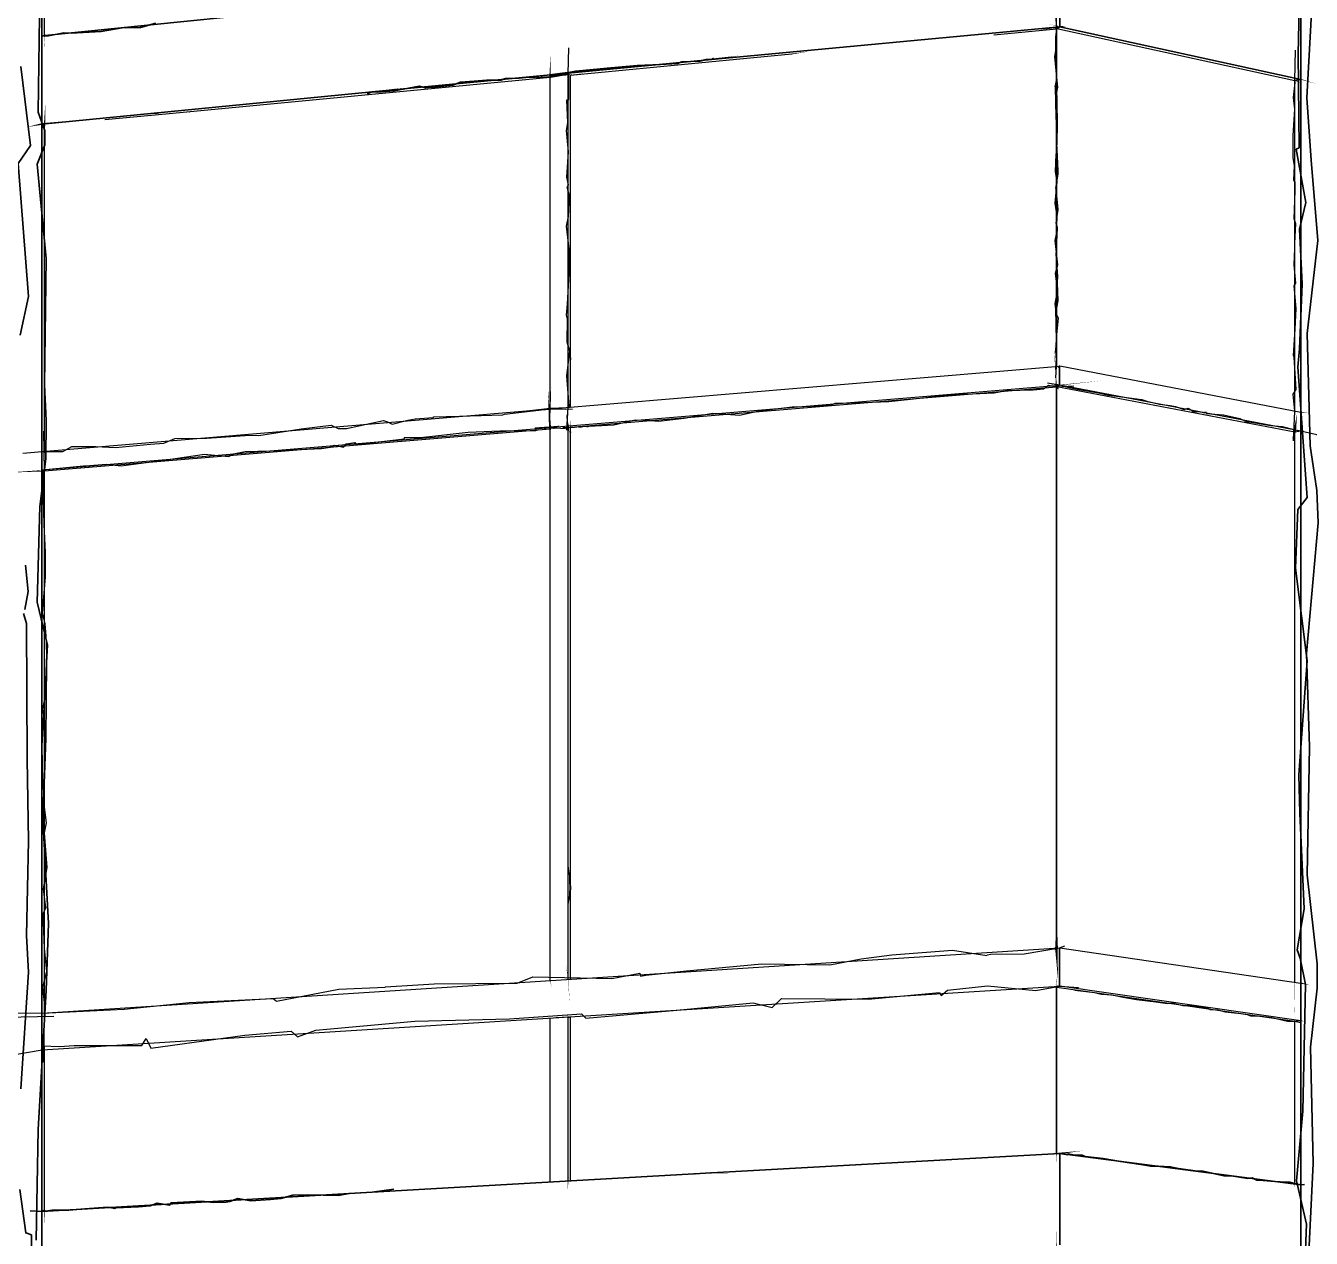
# Model space of a CAD drawing. Header units: inches. Extents: x -877 to 882, y -418 to 410.
# Drawn here: x 287.3 to 464.6, y 121.6 to 288.8 of the extents above; entities that cross this region are included whole.
import ezdxf

# ---------------------------------------------------------------- set-up
doc = ezdxf.new("R2010")
doc.units = ezdxf.units.IN
doc.header["$LTSCALE"] = 0.5
doc.header["$MEASUREMENT"] = 0
doc.layers.get('0').update_dxf_attribs({"lineweight": 18})
for name, color, linetype, lineweight in [('A-Glaz-Curt', 52, 'Continuous', 35), ('A-Glaz-Curt-Unit', 51, 'Continuous', 25), ('A-Wall', 113, 'Continuous', 35)]:
    doc.layers.add(name, color=color, linetype=linetype, lineweight=lineweight)

# ---------------------------------------------------------------- blocks, each defined once
blk = doc.blocks.new('*U12')
at = {"color": 7, "linetype": 'Continuous', "lineweight": -3}
for p, q in [((362.44, 282.03), (392.98, 284.94)), ((362.44, 243.72), (362.44, 282.03)), ((306.66, 276.7), (359.63, 281.76)), ((298.23, 275.9), (306.66, 276.7)), ((289.94, 275.1), (289.94, 275.1)), ((362.44, 236.24), (362.44, 243.72)), ((362.44, 169.92), (362.44, 233.48)), ((362.44, 233.48), (362.44, 233.48)), ((362.44, 157.35), (362.44, 169.92)), ((362.13, 157.33), (362.13, 157.33)), ((429.46, 156.25), (429.89, 156.42)), ((429.5, 156.26), (434.7, 155.52)), ((362.44, 133.14), (362.44, 152.05)), ((289.94, 147.51), (289.94, 147.51)), ((289.94, 147.51), (289.94, 147.51)), ((362.44, 129.55), (362.44, 133.14))]:
    blk.add_line(p, q, dxfattribs=at)
at = {"layer": 'A-Glaz-Curt', "color": 143, "linetype": 'Continuous', "lineweight": 35}
for p, q in [((463.19, -254.38), (463.19, 358.95)), ((289.54, -251.78), (289.54, 351.51)), ((429.93, 288.7), (429.93, 301.3)), ((289.54, 287.43), (335.09, 292.03)), ((289.54, 275.28), (289.54, 287.43)), ((381.88, 284.2), (429.93, 288.7)), ((429.46, 288.42), (429.93, 288.7)), ((429.93, 288.7), (463.19, 281.44)), ((335.09, 279.73), (381.88, 284.2)), ((462.33, 281.29), (463.19, 281.44)), ((289.54, 275.28), (335.09, 279.73)), ((289.54, 275.28), (289.94, 275.09)), ((381.88, 130.66), (429.93, 133.34)), ((429.93, 120.74), (429.93, 133.34)), ((429.93, 133.34), (463.19, 129.01)), ((335.09, 127.99), (381.88, 130.66)), ((289.54, 125.34), (335.09, 127.99)), ((289.54, 113.18), (289.54, 125.34))]:
    blk.add_line(p, q, dxfattribs=at)
at = {"layer": 'A-Glaz-Curt-Unit', "color": 141, "linetype": 'Continuous', "lineweight": 25}
for p, q in [((289.94, 287.47), (289.94, 309.53)), ((420.81, 287.6), (429.46, 288.42)), ((429.46, 288.42), (429.5, 288.45)), ((429.46, 241.87), (429.46, 288.42)), ((429.5, 241.87), (429.5, 288.45)), ((429.5, 288.45), (462.33, 281.29)), ((462.33, 235.71), (462.33, 281.29)), ((289.94, 230.16), (289.94, 275.1)), ((362.44, 233.48), (429.46, 239.06)), ((429.46, 239.06), (429.5, 239.08)), ((429.46, 161.64), (429.46, 239.06)), ((429.5, 161.64), (429.5, 239.08)), ((429.5, 239.08), (462.33, 232.84)), ((289.94, 227.45), (359.63, 233.25)), ((462.33, 156.95), (462.33, 232.84)), ((289.94, 152.72), (289.94, 227.45)), ((429.46, 133.31), (429.46, 156.25)), ((429.5, 133.31), (429.5, 156.26)), ((434.7, 155.52), (462.33, 151.57)), ((462.33, 129.12), (462.33, 151.57)), ((289.94, 125.36), (289.94, 147.51))]:
    blk.add_line(p, q, dxfattribs=at)
at = {"layer": 'A-Glaz-Curt-Unit', "color": 143, "linetype": 'Continuous', "lineweight": 25}
for p, q in [((359.63, 281.97), (362.13, 282.21)), ((359.63, 236.01), (359.63, 281.97)), ((362.13, 236.22), (362.13, 282.21)), ((362.13, 282.21), (362.44, 282.03)), ((359.63, 236.01), (429.89, 241.9)), ((429.89, 241.9), (429.93, 241.92)), ((429.89, 239.28), (429.89, 241.9)), ((429.93, 239.3), (429.93, 241.92)), ((429.93, 241.92), (463.19, 235.55)), ((360.01, 233.46), (429.89, 239.28)), ((429.46, 239.06), (429.93, 239.3)), ((429.93, 239.3), (463.19, 232.97)), ((289.59, 230.13), (359.63, 236.01)), ((289.59, 227.6), (359.63, 233.43)), ((359.63, 157.17), (359.63, 233.43)), ((362.13, 157.33), (362.13, 233.64)), ((462.33, 232.84), (463.19, 232.97)), ((289.59, 227.6), (289.59, 230.13)), ((289.59, 227.6), (289.94, 227.45)), ((289.59, 152.69), (429.89, 161.67)), ((429.89, 161.67), (429.93, 161.68)), ((429.89, 156.42), (429.89, 161.67)), ((429.93, 156.43), (429.93, 161.68)), ((429.93, 161.68), (463.19, 156.82)), ((289.59, 147.63), (429.89, 156.42)), ((429.46, 156.25), (429.93, 156.43)), ((429.93, 156.43), (463.19, 151.67)), ((289.59, 147.63), (289.59, 152.69)), ((359.63, 129.39), (359.63, 152.02)), ((360.49, 152.07), (362.13, 152.17)), ((362.13, 129.53), (362.13, 152.17)), ((362.13, 152.17), (362.44, 152.05)), ((462.33, 151.57), (463.19, 151.67)), ((289.59, 147.63), (289.94, 147.51))]:
    blk.add_line(p, q, dxfattribs=at)
blk = doc.blocks.new('New Napkin Sketch')
at = {"layer": 'A-Wall', "color": 143, "linetype": 'Continuous', "lineweight": 35}
for p, q in [((429.93, 288.7), (429.93, 301.3)), ((289.54, 275.28), (289.54, 287.43)), ((429.46, 288.42), (429.93, 288.7)), ((462.33, 281.29), (463.19, 281.44)), ((289.54, 275.28), (289.94, 275.09)), ((429.93, 120.74), (429.93, 133.34)), ((289.54, 113.18), (289.54, 125.34))]:
    blk.add_line(p, q, dxfattribs=at)
at = {"layer": 'A-Wall', "color": 141, "linetype": 'Continuous', "lineweight": 25}
for p, q in [((420.81, 287.6), (429.46, 288.42)), ((429.46, 288.42), (429.5, 288.45)), ((429.46, 239.06), (429.5, 239.08))]:
    blk.add_line(p, q, dxfattribs=at)
at = {"layer": 'A-Wall', "color": 143, "linetype": 'Continuous', "lineweight": 25}
for p, q in [((359.63, 281.97), (362.13, 282.21)), ((362.13, 282.21), (362.44, 282.03)), ((429.89, 241.9), (429.93, 241.92)), ((429.89, 239.28), (429.89, 241.9)), ((429.93, 239.3), (429.93, 241.92)), ((429.46, 239.06), (429.93, 239.3)), ((462.33, 232.84), (463.19, 232.97)), ((289.59, 227.6), (289.59, 230.13)), ((289.59, 227.6), (289.94, 227.45)), ((429.89, 161.67), (429.93, 161.68)), ((429.89, 156.42), (429.89, 161.67)), ((429.93, 156.43), (429.93, 161.68)), ((429.46, 156.25), (429.93, 156.43)), ((289.59, 147.63), (289.59, 152.69)), ((360.49, 152.07), (362.13, 152.17)), ((362.13, 152.17), (362.44, 152.05)), ((462.33, 151.57), (463.19, 151.67)), ((289.59, 147.63), (289.94, 147.51))]:
    blk.add_line(p, q, dxfattribs=at)
at = {"layer": 'A-Wall', "color": 7, "linetype": 'Continuous', "lineweight": -3}
for p, q in [((298.23, 275.9), (306.66, 276.7)), ((289.94, 275.1), (289.94, 275.1)), ((362.44, 236.24), (362.44, 243.72)), ((362.44, 233.48), (362.44, 233.48)), ((362.44, 157.35), (362.44, 169.92)), ((362.13, 157.33), (362.13, 157.33)), ((429.46, 156.25), (429.89, 156.42)), ((429.5, 156.26), (434.7, 155.52)), ((362.44, 133.14), (362.44, 152.05)), ((289.94, 147.51), (289.94, 147.51)), ((289.94, 147.51), (289.94, 147.51)), ((362.44, 129.55), (362.44, 133.14))]:
    blk.add_line(p, q, dxfattribs=at)
at = {"layer": 'A-Wall', "color": 143, "linetype": 'Continuous', "lineweight": 35, "extrusion": (0, 0, -1)}
for points in [[(-463.32, 107.06), (-463.95, 123.6), (-462.55, 129.54), (-463.45, 139.16), (-463.8, 156.61), (-463.06, 160.28), (-462.64, 161.4), (-463.65, 167.04), (-463.01, 180.25), (-462.88, 185.54), (-464.02, 201.26), (-462.42, 214.05), (-462.76, 222.14), (-464.06, 223.79), (-462.75, 241.76), (-462.97, 244.3), (-463.37, 253.26), (-462.99, 260.8), (-463.84, 264.45), (-462.54, 271.8), (-462.96, 272.02), (-462.79, 284.97), (-463.22, 303.98)], [(-286.44, 79.92), (-287.48, 87.09), (-287.69, 103.4), (-288.11, 114.09), (-288.11, 122.1), (-287.34, 122.38), (-286.53, 128.36)], [(-286.65, 142.22), (-287.72, 158.35), (-287.44, 163.37), (-287.69, 176.43), (-287.55, 187.71), (-287.45, 206.41), (-287.03, 207.77)], [(-287.21, 208.36), (-287.67, 210.82), (-287.31, 214.47)], [(-286.55, 246.19), (-287.7, 251.5), (-286.27, 269.85), (-288, 272.3), (-286.64, 283.23)], [(-464.03, 114.93), (-464.89, 131.94), (-464.5, 147.97), (-465.4, 156.13), (-465.41, 159.5), (-464.05, 171.74), (-464.37, 189.4), (-463.94, 202.29), (-465.57, 220.3), (-465.37, 224.76), (-464.45, 230.9), (-464.03, 246.42), (-465.51, 259.22), (-464.57, 270.28), (-463.99, 278.91), (-464.9, 295.7), (-465.26, 307.04), (-465.38, 320.1), (-465.13, 337.79), (-463.92, 356.24), (-464.73, 358.54), (-465.04, 366.04)], [(-288.76, 121.39), (-289.03, 136.63), (-290.15, 155.8), (-290.49, 165.03), (-289.67, 179.37), (-290.11, 190.56), (-290.19, 201.04), (-290.33, 203.4), (-288.93, 209.36), (-289.26, 222.54), (-290.12, 229.13), (-290.13, 234.4), (-289.93, 239.34), (-290.15, 256.75), (-288.9, 269.75), (-289.98, 272.4), (-289.96, 274.36), (-289.06, 276.91), (-289.29, 293.52)], [(-289.54, 287.37), (-289.54, 287.43), (-290.46, 287.44), (-292.6, 287.86), (-293.61, 287.81), (-297.73, 288.06), (-300.89, 288.59), (-301.1, 288.55), (-303.17, 288.59), (-305.28, 289.21)], [(-334.41, 279.45), (-335.09, 279.73), (-335.82, 279.69), (-338.15, 279.84), (-341.59, 280.49), (-342.44, 280.26), (-343.18, 280.35), (-343.35, 280.31), (-346.25, 280.62), (-347.29, 281.06), (-349.18, 281.2), (-350.85, 281.32), (-352.87, 281.33), (-353.49, 281.56), (-355.36, 281.62), (-358.55, 281.92), (-362.42, 282.45), (-363.18, 282.59), (-367.52, 282.97), (-371.66, 283.34), (-374.85, 283.51), (-377.19, 283.62), (-377.82, 283.87), (-380.28, 283.97), (-381.16, 284.16), (-381.88, 284.2), (-382.17, 284.38)], [(-429.73, 133.32), (-429.93, 133.34), (-431.02, 133.16), (-431.07, 133.27), (-432, 133.09), (-433.01, 133.09), (-433.41, 132.91), (-435.91, 132.63), (-438.32, 132.24), (-441.12, 131.82), (-442.48, 131.56), (-443.51, 131.6), (-445.17, 131.5), (-446.31, 131.24), (-448.91, 130.89), (-449.68, 130.88), (-452.54, 130.26), (-453.57, 130.25), (-455.86, 129.89), (-456.44, 129.97), (-457.1, 129.64), (-457.42, 129.63), (-459.58, 129.44), (-461.05, 129.37), (-461.67, 129.38), (-461.96, 129.27), (-463.19, 129.01), (-463.68, 129.03)], [(-287.93, 125.4), (-289.54, 125.34), (-289.91, 125.5), (-290.05, 125.37), (-290.97, 125.49), (-293.29, 125.52), (-295.48, 125.68), (-298.65, 125.91), (-299.63, 125.72), (-299.77, 125.82), (-302.89, 125.99), (-304.47, 126.12), (-305.46, 126.47), (-307.16, 126.18), (-307.38, 126.53), (-311.63, 126.73), (-313.2, 126.56), (-314.97, 126.63), (-315.49, 126.72), (-316.56, 127.14), (-318.39, 126.8), (-321.08, 126.96), (-322.49, 127.12), (-324.18, 127.56), (-326.24, 127.62), (-330.48, 127.54), (-331.87, 127.8), (-335.09, 127.99), (-338.11, 128.39)]]:
    blk.add_lwpolyline(points, dxfattribs=at)
at = {"layer": 'A-Wall', "color": 141, "linetype": 'Continuous', "lineweight": 25, "extrusion": (0, 0, -1)}
for points in [[(-289.85, 285.6, 0, 0.0749, 0), (-289.94, 287.47, 0.0749, 0, 0), (-289.85, 289.05, 0, 0, 0), (-289.98, 290.12, 0, 0, 0), (-289.86, 291.13, 0, 0, 0), (-289.86, 292.62, 0, 0, 0), (-290.03, 294.71, 0, 0, 0), (-289.91, 294.79, 0, 0, 0), (-290.01, 295.47, 0, 0, 0), (-289.92, 297.07, 0, 0, 0), (-289.94, 299.2, 0, 0, 0), (-289.83, 301.38, 0, 0, 0), (-289.96, 303.52, 0, 0, 0), (-289.95, 305.27, 0, 0, 0), (-289.93, 307.3, 0, 0, 0), (-289.9, 307.44, 0, 0, 0), (-289.9, 307.7, 0, 0, 0), (-289.85, 308.72, 0, 0, 0), (-289.98, 309.45, 0, 0.0382, 0), (-289.94, 309.53, 0.0382, 0, 0), (-289.86, 309.98, 0, 0, 0)], [(-429, 288.55, 0, 0.0935, 0), (-429.5, 288.45, 0.0935, 0, 0), (-432.36, 287.86, 0, 0, 0), (-432.88, 287.56, 0, 0, 0), (-433.78, 287.45, 0, 0, 0), (-436.23, 287.05, 0, 0, 0), (-439.21, 286.35, 0, 0, 0), (-441.1, 285.91, 0, 0, 0), (-443.73, 285.3, 0, 0, 0), (-446.07, 284.7, 0, 0, 0), (-447.09, 284.5, 0, 0, 0), (-449.94, 283.88, 0, 0, 0), (-452.96, 283.21, 0, 0, 0), (-453.92, 283.03, 0, 0, 0), (-455.04, 282.84, 0, 0, 0), (-455.33, 282.86, 0, 0, 0), (-455.79, 282.85, 0, 0, 0), (-456.5, 282.72, 0, 0, 0), (-458.37, 282.09, 0, 0, 0), (-459.46, 281.85, 0, 0, 0), (-462.25, 281.24, 0, 0.113, 0), (-462.33, 281.29, 0.113, 0, 0), (-463.26, 280.97, 0, 0, 0)], [(-289.86, 228.45, 0, 0.0885, 0), (-289.94, 230.16, 0.0885, 0, 0), (-289.93, 231.7, 0, 0, 0), (-289.78, 234.24, 0, 0, 0), (-289.92, 237.9, 0, 0, 0), (-290.13, 241.43, 0, 0, 0), (-289.93, 245, 0, 0, 0), (-290.04, 246.08, 0, 0, 0), (-289.99, 248.44, 0, 0, 0), (-289.78, 250.68, 0, 0, 0), (-289.87, 254.58, 0, 0, 0), (-289.97, 255.96, 0, 0, 0), (-289.9, 260.17, 0, 0, 0), (-289.92, 261.91, 0, 0, 0), (-290.1, 264.23, 0, 0, 0), (-289.89, 266.41, 0, 0, 0), (-289.8, 270.09, 0, 0, 0), (-289.81, 272.27, 0, 0, 0), (-290.06, 275.01, 0, 0.224, 0), (-289.94, 275.1, 0.224, 0, 0), (-290.05, 278.42, 0, 0, 0)], [(-429.67, 157.39, 0, 0.358, 0), (-429.46, 161.64, 0.358, 0, 0), (-429.5, 165.76, 0, 0, 0), (-429.25, 166.51, 0, 0, 0), (-429.54, 173.75, 0, 0, 0), (-429.42, 174.24, 0, 0, 0), (-429.75, 175.51, 0, 0, 0), (-429.73, 177.57, 0, 0, 0), (-429.81, 184.25, 0, 0, 0), (-429.22, 190.08, 0, 0, 0), (-429.65, 195.98, 0, 0, 0), (-429.7, 196.47, 0, 0, 0), (-429.13, 199.48, 0, 0, 0), (-429.68, 206.09, 0, 0, 0), (-429.45, 212.92, 0, 0, 0), (-429.25, 216.92, 0, 0, 0), (-429.13, 223.42, 0, 0, 0), (-429.82, 230.84, 0, 0, 0), (-429.65, 235.19, 0, 0, 0), (-429.61, 236.7, 0, 0.139, 0), (-429.46, 239.06, 0.139, 0, 0), (-429.14, 244.91, 0, 0, 0)], [(-426.98, 239.39, 0, 0.0117, 0), (-429.5, 239.08, 0.0117, 0, 0), (-431.82, 238.63, 0, 0, 0), (-432.92, 238.41, 0, 0, 0), (-435.92, 237.7, 0, 0, 0), (-437.55, 237.44, 0, 0, 0), (-437.9, 237.53, 0, 0, 0), (-441.03, 236.79, 0, 0, 0), (-444.32, 236.37, 0, 0, 0), (-444.73, 236.33, 0, 0, 0), (-446.74, 235.97, 0, 0, 0), (-449.79, 235.15, 0, 0, 0), (-452.25, 234.92, 0, 0, 0), (-455.23, 234.11, 0, 0, 0), (-457.4, 233.93, 0, 0, 0), (-457.66, 233.86, 0, 0, 0), (-459.02, 233.54, 0, 0, 0), (-460.86, 233.17, 0, 0, 0), (-462.24, 232.73, 0, 0.00968, 0), (-462.33, 232.84, 0.00968, 0, 0), (-465.42, 232.26, 0, 0, 0)], [(-429.18, 161.31, 0, 0.341, 0), (-429.5, 161.64, 0.341, 0, 0), (-429.48, 166.63, 0, 0, 0), (-429.19, 173.4, 0, 0, 0), (-429.8, 180.35, 0, 0, 0), (-429.41, 180.63, 0, 0, 0), (-429.48, 181.57, 0, 0, 0), (-429.75, 182.04, 0, 0, 0), (-429.67, 184.33, 0, 0, 0), (-429.15, 188.36, 0, 0, 0), (-429.87, 192.27, 0, 0, 0), (-429.51, 194.38, 0, 0, 0), (-429.76, 196.45, 0, 0, 0), (-429.49, 201.54, 0, 0, 0), (-429.19, 207.29, 0, 0, 0), (-429.76, 212.14, 0, 0, 0), (-429.82, 219.7, 0, 0, 0), (-429.54, 220.76, 0, 0, 0), (-429.83, 227.11, 0, 0, 0), (-429.12, 233.12, 0, 0, 0), (-429.83, 238.63, 0, 0.304, 0), (-429.5, 239.08, 0.304, 0, 0), (-429.15, 239.17, 0, 0, 0)], [(-462.22, 151.72, 0, 0.0531, 0), (-462.33, 156.95, 0.0531, 0, 0), (-462.35, 162.2, 0, 0, 0), (-462, 168.37, 0, 0, 0), (-462.63, 168.67, 0, 0, 0), (-462.15, 175.57, 0, 0, 0), (-462.55, 177.14, 0, 0, 0), (-462.26, 182.19, 0, 0, 0), (-462.19, 184.71, 0, 0, 0), (-462.13, 191.74, 0, 0, 0), (-462.52, 196.55, 0, 0, 0), (-462.44, 196.93, 0, 0, 0), (-462.52, 203.23, 0, 0, 0), (-462.38, 210.03, 0, 0, 0), (-462.35, 212.01, 0, 0, 0), (-461.97, 213.69, 0, 0, 0), (-462.26, 219.54, 0, 0, 0), (-462.2, 225.49, 0, 0, 0), (-462, 231.91, 0, 0.336, 0), (-462.33, 232.84, 0.336, 0, 0), (-462.66, 235.4, 0, 0, 0)], [(-283.23, 227.17, 0, 0.141, 0), (-289.94, 227.45, 0.141, 0, 0), (-296.29, 227.89, 0, 0, 0), (-302.79, 228.5, 0, 0, 0), (-306.33, 228.58, 0, 0, 0), (-307.4, 228.57, 0, 0, 0), (-308.51, 228.87, 0, 0, 0), (-309.2, 229.25, 0, 0, 0), (-313.96, 229.45, 0, 0, 0), (-320.86, 230.3, 0, 0, 0), (-326.24, 230.54, 0, 0, 0), (-330.93, 231.09, 0, 0, 0), (-334.93, 231, 0, 0, 0), (-339.57, 231.47, 0, 0, 0), (-340.34, 231.63, 0, 0, 0), (-344.26, 231.98, 0, 0, 0), (-346.06, 231.98, 0, 0, 0), (-350.31, 232.15, 0, 0, 0), (-350.95, 232.39, 0, 0, 0), (-355.96, 232.83, 0, 0, 0), (-358.78, 233.25, 0, 0.058, 0), (-359.63, 233.25, 0.058, 0, 0), (-365.9, 233.53, 0, 0, 0)], [(-429.44, 131.65, 0, 0.0694, 0), (-429.46, 133.31, 0.0694, 0, 0), (-429.5, 133.41, 0, 0, 0), (-429.39, 134.72, 0, 0, 0), (-429.5, 136.92, 0, 0, 0), (-429.36, 139.15, 0, 0, 0), (-429.39, 140.09, 0, 0, 0), (-429.44, 141.64, 0, 0, 0), (-429.48, 142.65, 0, 0, 0), (-429.49, 143.93, 0, 0, 0), (-429.42, 144.77, 0, 0, 0), (-429.39, 145.84, 0, 0, 0), (-429.5, 147.35, 0, 0, 0), (-429.42, 148.92, 0, 0, 0), (-429.39, 149.42, 0, 0, 0), (-429.4, 150.86, 0, 0, 0), (-429.47, 153, 0, 0, 0), (-429.41, 155.16, 0, 0.0111, 0), (-429.46, 156.25, 0.0111, 0, 0), (-429.42, 157.27, 0, 0, 0)], [(-429.44, 131.31, 0, 0.035, 0), (-429.5, 133.31, 0.035, 0, 0), (-429.47, 135.07, 0, 0, 0), (-429.5, 135.22, 0, 0, 0), (-429.47, 137.23, 0, 0, 0), (-429.53, 138.04, 0, 0, 0), (-429.39, 140.32, 0, 0, 0), (-429.58, 140.78, 0, 0, 0), (-429.48, 141.42, 0, 0, 0), (-429.58, 141.71, 0, 0, 0), (-429.45, 142.79, 0, 0, 0), (-429.39, 144.66, 0, 0, 0), (-429.54, 145.98, 0, 0, 0), (-429.45, 146.94, 0, 0, 0), (-429.47, 148.44, 0, 0, 0), (-429.49, 148.77, 0, 0, 0), (-429.55, 149.21, 0, 0, 0), (-429.4, 150.89, 0, 0, 0), (-429.43, 153.01, 0, 0, 0), (-429.48, 153.19, 0, 0, 0), (-429.6, 154.36, 0, 0, 0), (-429.44, 155.69, 0, 0.0382, 0), (-429.5, 156.26, 0.0382, 0, 0), (-429.53, 157.71, 0, 0, 0)], [(-462.38, 128.3, 0, 0.0427, 0), (-462.33, 129.12, 0.0427, 0, 0), (-462.38, 130.75, 0, 0, 0), (-462.4, 131.16, 0, 0, 0), (-462.36, 131.46, 0, 0, 0), (-462.43, 133.64, 0, 0, 0), (-462.29, 133.99, 0, 0, 0), (-462.36, 135.18, 0, 0, 0), (-462.44, 135.5, 0, 0, 0), (-462.25, 135.58, 0, 0, 0), (-462.4, 137.5, 0, 0, 0), (-462.37, 138.5, 0, 0, 0), (-462.43, 138.8, 0, 0, 0), (-462.27, 139.96, 0, 0, 0), (-462.26, 141.1, 0, 0, 0), (-462.31, 142.96, 0, 0, 0), (-462.31, 143.76, 0, 0, 0), (-462.35, 144.79, 0, 0, 0), (-462.33, 146.27, 0, 0, 0), (-462.44, 147.95, 0, 0, 0), (-462.39, 149.7, 0, 0, 0), (-462.43, 151.52, 0, 0.00717, 0), (-462.33, 151.57, 0.00717, 0, 0), (-462.42, 152.48, 0, 0, 0)], [(-289.96, 123.45, 0, 0.0998, 0), (-289.94, 125.36, 0.0998, 0, 0), (-289.91, 127.14, 0, 0, 0), (-290.02, 128.25, 0, 0, 0), (-289.89, 128.89, 0, 0, 0), (-289.83, 130.94, 0, 0, 0), (-290, 132.96, 0, 0, 0), (-289.93, 133.61, 0, 0, 0), (-289.87, 135.11, 0, 0, 0), (-290.01, 136.74, 0, 0, 0), (-289.92, 137.56, 0, 0, 0), (-289.87, 138.04, 0, 0, 0), (-289.89, 138.75, 0, 0, 0), (-289.86, 140.73, 0, 0, 0), (-289.87, 140.84, 0, 0, 0), (-289.87, 141.58, 0, 0, 0), (-289.92, 142.42, 0, 0, 0), (-289.88, 143.11, 0, 0, 0), (-289.91, 145.04, 0, 0, 0), (-289.89, 146.14, 0, 0, 0), (-290.01, 146.84, 0, 0.0814, 0), (-289.94, 147.51, 0.0814, 0, 0), (-290.01, 148.44, 0, 0, 0)], [(-429.49, 70.22, 0, 0.18, 0), (-429.5, 73.93, 0.18, 0, 0), (-429.38, 77.09, 0, 0, 0), (-429.57, 80.16, 0, 0, 0), (-429.43, 80.97, 0, 0, 0), (-429.57, 85.52, 0, 0, 0), (-429.61, 89.28, 0, 0, 0), (-429.66, 89.81, 0, 0, 0), (-429.72, 94.39, 0, 0, 0), (-429.43, 97.06, 0, 0, 0), (-429.37, 99.46, 0, 0, 0), (-429.29, 101.83, 0, 0, 0), (-429.43, 104.41, 0, 0, 0), (-429.62, 104.61, 0, 0, 0), (-429.46, 107.62, 0, 0, 0), (-429.64, 108.94, 0, 0, 0), (-429.47, 109.77, 0, 0, 0), (-429.6, 111.9, 0, 0, 0), (-429.32, 115.69, 0, 0, 0), (-429.3, 115.94, 0, 0, 0), (-429.66, 116.28, 0, 0, 0), (-429.55, 118.21, 0, 0.0602, 0), (-429.5, 120.6, 0.0602, 0, 0), (-429.45, 123.36, 0, 0, 0)]]:
    blk.add_lwpolyline(points, format="xyseb", dxfattribs=at)
at = {"layer": 'A-Wall', "color": 143, "linetype": 'Continuous', "lineweight": 35, "extrusion": (0, 0, -1)}
for points in [[(-428, 289.16, 0, 0.0544, 0), (-429.93, 288.7, 0.0544, 0, 0), (-433.07, 288.01, 0, 0, 0), (-434.45, 287.83, 0, 0, 0), (-434.55, 287.59, 0, 0, 0), (-435.35, 287.43, 0, 0, 0), (-436.14, 287.23, 0, 0, 0), (-437.13, 286.99, 0, 0, 0), (-440.34, 286.55, 0, 0, 0), (-442.79, 286.02, 0, 0, 0), (-445.85, 285.07, 0, 0, 0), (-446.3, 285.01, 0, 0, 0), (-446.75, 285.12, 0, 0, 0), (-449.28, 284.62, 0, 0, 0), (-449.4, 284.59, 0, 0, 0), (-449.62, 284.56, 0, 0, 0), (-452.2, 283.82, 0, 0, 0), (-454.04, 283.53, 0, 0, 0), (-456.55, 282.9, 0, 0, 0), (-457.86, 282.61, 0, 0, 0), (-460.8, 282.07, 0, 0, 0), (-460.88, 281.95, 0, 0, 0), (-463.15, 281.36, 0, 0.095, 0), (-463.19, 281.44, 0.095, 0, 0), (-465.4, 280.8, 0, 0, 0)], [(-381.01, 284.07, 0, 0.202, 0), (-381.88, 284.2, 0.202, 0, 0), (-385.69, 284.71, 0, 0, 0), (-388.31, 284.98, 0, 0, 0), (-389.51, 284.69, 0, 0, 0), (-392.98, 285.3, 0, 0, 0), (-397.59, 285.55, 0, 0, 0), (-401.82, 286.19, 0, 0, 0), (-403.99, 286.12, 0, 0, 0), (-408.26, 286.59, 0, 0, 0), (-412.06, 287.24, 0, 0, 0), (-415.64, 287.54, 0, 0, 0), (-418.86, 287.78, 0, 0, 0), (-421.98, 287.99, 0, 0, 0), (-423.63, 288.06, 0, 0, 0), (-427.01, 288.19, 0, 0.183, 0), (-429.93, 288.7, 0.183, 0, 0), (-430.73, 288.79, 0, 0, 0)], [(-287.51, 274.87, 0, 0.224, 0), (-289.54, 275.28, 0.224, 0, 0), (-292.66, 275.66, 0, 0, 0), (-297.17, 276.2, 0, 0, 0), (-297.89, 276.01, 0, 0, 0), (-301.7, 276.54, 0, 0, 0), (-302.49, 276.35, 0, 0, 0), (-304.9, 276.9, 0, 0, 0), (-305.74, 276.8, 0, 0, 0), (-309.25, 277.16, 0, 0, 0), (-309.82, 277.08, 0, 0, 0), (-311.05, 277.45, 0, 0, 0), (-313.81, 277.72, 0, 0, 0), (-317.45, 277.81, 0, 0, 0), (-321.8, 278.37, 0, 0, 0), (-325.56, 278.65, 0, 0, 0), (-325.82, 278.9, 0, 0, 0), (-326.94, 278.78, 0, 0, 0), (-328.47, 279.22, 0, 0, 0), (-330.81, 279.52, 0, 0, 0), (-334.67, 279.49, 0, 0.0786, 0), (-335.09, 279.73, 0.0786, 0, 0), (-339.23, 280.26, 0, 0, 0)], [(-381.72, 130.81, 0, 0.125, 0), (-381.88, 130.66, 0.125, 0, 0), (-384.75, 130.58, 0, 0, 0), (-387.15, 131.06, 0, 0, 0), (-390.33, 131.16, 0, 0, 0), (-393.73, 131.28, 0, 0, 0), (-394.86, 131.18, 0, 0, 0), (-397.72, 131.61, 0, 0, 0), (-401.67, 131.8, 0, 0, 0), (-403.13, 131.82, 0, 0, 0), (-406.03, 131.79, 0, 0, 0), (-408.09, 132.02, 0, 0, 0), (-411.42, 132.07, 0, 0, 0), (-414.09, 132.6, 0, 0, 0), (-417.56, 132.75, 0, 0, 0), (-421.97, 133.04, 0, 0, 0), (-422.43, 132.97, 0, 0, 0), (-425.99, 133.07, 0, 0, 0), (-429.03, 133.27, 0, 0.199, 0), (-429.93, 133.34, 0.199, 0, 0), (-433.15, 133.71, 0, 0, 0)], [(-332.61, 127.78, 0, 0.0976, 0), (-335.09, 127.99, 0.0976, 0, 0), (-336.81, 128.08, 0, 0, 0), (-338.42, 128.35, 0, 0, 0), (-339.89, 128.19, 0, 0, 0), (-342.47, 128.38, 0, 0, 0), (-344.68, 128.67, 0, 0, 0), (-347.68, 128.55, 0, 0, 0), (-349.75, 128.6, 0, 0, 0), (-352.63, 129.07, 0, 0, 0), (-356.96, 129.38, 0, 0, 0), (-357.77, 129.41, 0, 0, 0), (-359.04, 129.58, 0, 0, 0), (-360.87, 129.43, 0, 0, 0), (-362.64, 129.78, 0, 0, 0), (-364.47, 129.45, 0, 0, 0), (-367.28, 129.62, 0, 0, 0), (-370.14, 129.99, 0, 0, 0), (-373.03, 130.38, 0, 0, 0), (-373.47, 130.34, 0, 0, 0), (-377.6, 130.51, 0, 0, 0), (-379.37, 130.4, 0, 0.135, 0), (-381.88, 130.66, 0.135, 0, 0), (-385.46, 130.87, 0, 0, 0)]]:
    blk.add_lwpolyline(points, format="xyseb", dxfattribs=at)
at = {"layer": 'A-Wall', "color": 141, "linetype": 'Continuous', "lineweight": 25, "extrusion": (0, 0, -1)}
for points in [[(-429.39, 240.29), (-429.46, 241.87), (-429.46, 245.4), (-429.36, 249.81), (-429.29, 250.51), (-429.59, 252.25), (-429.58, 252.82), (-429.33, 254.73), (-429.67, 255.88), (-429.29, 259.24), (-429.54, 260.33), (-429.52, 261.23), (-429.57, 262.59), (-429.3, 264.39), (-429.56, 267.32), (-429.32, 268.75), (-429.43, 271.1), (-429.54, 271.54), (-429.62, 274.91), (-429.56, 278.73), (-429.5, 278.8), (-429.56, 278.9), (-429.51, 279.64), (-429.66, 280.37), (-429.52, 281.72), (-429.24, 284.6), (-429.49, 285.97), (-429.51, 288.17), (-429.46, 288.42), (-429.43, 290.45)], [(-429.53, 241.79), (-429.5, 241.87), (-429.39, 244.11), (-429.52, 246.24), (-429.73, 248.49), (-429.36, 249.2), (-429.71, 250.92), (-429.63, 253.39), (-429.64, 254.31), (-429.49, 256.76), (-429.42, 257.31), (-429.47, 257.95), (-429.6, 261), (-429.42, 261.63), (-429.71, 263.48), (-429.42, 266.29), (-429.4, 266.42), (-429.7, 268.39), (-429.69, 268.83), (-429.62, 270.81), (-429.54, 272.69), (-429.57, 274.01), (-429.42, 276.29), (-429.33, 280.36), (-429.3, 280.43), (-429.53, 281.45), (-429.4, 284.03), (-429.36, 287.24), (-429.5, 288.45), (-429.45, 290.43)], [(-462.14, 231.59), (-462.33, 235.71), (-462.13, 238.03), (-462.52, 238.67), (-462.24, 243.12), (-462.16, 243.38), (-462.38, 246.99), (-462.51, 249.86), (-462.27, 252.95), (-462.46, 253.33), (-462.26, 255.85), (-462.32, 258.13), (-462.36, 258.86), (-462.49, 261.51), (-462.25, 262.22), (-462.37, 266.05), (-462.37, 267.26), (-462.21, 267.54), (-462.28, 269.55), (-462.13, 270.63), (-462.11, 273.7), (-462.34, 277.35), (-462.14, 278.95), (-462.39, 281.01), (-462.33, 281.29), (-462.42, 285.47)], [(-361.41, 233.45), (-362.44, 233.48), (-368.42, 233.82), (-371.36, 234.5), (-372.84, 234.45), (-374.63, 234.29), (-375.01, 234.37), (-378.12, 234.71), (-382.07, 235.43), (-385.76, 235.12), (-388.47, 235.74), (-393.02, 236.29), (-393.67, 236.29), (-398.41, 236.5), (-398.94, 236.81), (-402.92, 236.9), (-406.33, 237.01), (-411.04, 237.52), (-415.06, 237.97), (-417.88, 238.07), (-420.89, 238.21), (-422.56, 238.53), (-426.29, 238.63), (-427.68, 238.79), (-428.39, 239.27), (-429.46, 239.06), (-431.88, 239.18)], [(-289.81, 145.92), (-289.94, 152.72), (-290, 153.25), (-289.67, 156.28), (-290.24, 158.45), (-289.93, 161.61), (-289.72, 166.37), (-290.09, 167.22), (-289.76, 169.83), (-290.28, 172.75), (-289.9, 177.52), (-290.21, 178.91), (-289.92, 181.08), (-289.93, 182.3), (-289.68, 184.6), (-289.61, 189.47), (-289.81, 193.88), (-289.71, 194.61), (-289.99, 196.22), (-290.26, 202.2), (-290.13, 204.69), (-290, 206.34), (-289.65, 207.9), (-290.04, 212.79), (-290.08, 216.19), (-289.89, 220.05), (-289.67, 227.32), (-289.94, 227.45), (-289.84, 232.94)], [(-432.01, 155.85), (-434.7, 155.52), (-435.44, 155.34), (-435.69, 155.3), (-437.14, 155.19), (-437.32, 155.14), (-438.92, 154.85), (-440.52, 154.58), (-443.16, 154.22), (-444.76, 154.03), (-445.42, 154.11), (-446.9, 153.73), (-447.82, 153.74), (-449.26, 153.57), (-450.42, 153.37), (-450.64, 153.17), (-451.73, 153.14), (-452.71, 152.87), (-454.91, 152.65), (-455.78, 152.47), (-456.22, 152.33), (-457.35, 152.32), (-459.16, 152.09), (-461.32, 151.58), (-462.33, 151.57), (-463.13, 151.39)]]:
    blk.add_lwpolyline(points, dxfattribs=at)
at = {"layer": 'A-Wall', "color": 143, "linetype": 'Continuous', "lineweight": 25, "extrusion": (0, 0, -1)}
for points in [[(-361.96, 233.05), (-362.13, 236.22), (-362.27, 236.39), (-361.93, 240.55), (-362.34, 243.96), (-362.01, 245.2), (-362.06, 248.39), (-361.9, 248.91), (-362.03, 250.44), (-362.28, 254.67), (-362.31, 257.66), (-361.9, 261.22), (-362.2, 262.53), (-362.32, 265.4), (-361.98, 266.59), (-362.17, 266.89), (-361.93, 267.94), (-362.17, 271.46), (-361.92, 274.37), (-362.08, 275.43), (-361.95, 278.64), (-362.21, 278.68), (-362.22, 281.82), (-362.13, 282.03), (-362.13, 282.21), (-362.21, 285.77)], [(-428.22, 239.61), (-429.93, 239.3), (-431, 239), (-432.57, 238.67), (-435.25, 238.22), (-436.65, 237.9), (-437.73, 237.74), (-440.53, 237.41), (-441.22, 237.28), (-441.91, 237.05), (-443.7, 236.64), (-445.17, 236.49), (-445.88, 236.35), (-447.1, 235.91), (-447.63, 236.1), (-448.36, 235.66), (-449.14, 235.63), (-449.94, 235.46), (-450.04, 235.63), (-450.17, 235.38), (-452.52, 235.16), (-454.76, 234.69), (-455.72, 234.23), (-456.04, 234.21), (-459.05, 233.73), (-460.63, 233.58), (-462.24, 233.16), (-462.7, 233.01), (-463.19, 232.97), (-465.39, 232.47)], [(-286.93, 229.91), (-289.59, 230.13), (-292.46, 230.13), (-293.7, 230.8), (-297.01, 230.81), (-299.7, 230.69), (-304.53, 231.13), (-306.38, 231.29), (-307.87, 231.93), (-312.32, 231.97), (-318.23, 232.38), (-319.48, 232.31), (-325.3, 233.27), (-329.47, 233.76), (-330.4, 233.3), (-331.56, 233.32), (-336.68, 234.4), (-337.21, 234.22), (-337.86, 233.88), (-340, 234.46), (-341.03, 234.61), (-343.55, 234.83), (-343.56, 234.9), (-347.16, 235.01), (-353.11, 235.2), (-353.37, 235.28), (-359.63, 236.01), (-362.74, 235.96)], [(-289.51, 227.91), (-289.59, 227.6), (-295.29, 228.16), (-295.62, 228.13), (-298.41, 228.36), (-300.48, 228.17), (-306.7, 228.98), (-312, 229.76), (-315.34, 229.44), (-315.96, 229.82), (-317.58, 230.11), (-322.78, 230.28), (-325.14, 230.38), (-328.13, 230.52), (-329.37, 230.71), (-329.86, 231.02), (-331.14, 230.73), (-331.54, 231.18), (-332.71, 231.38), (-332.9, 231.09), (-339.52, 231.85), (-339.59, 232.1), (-339.6, 232.07), (-341.76, 232.04), (-348.36, 232.77), (-352.69, 232.96), (-357.69, 233.03), (-357.7, 232.97), (-357.67, 233.38), (-359.53, 233.48), (-359.63, 233.43), (-361.75, 233.32)], [(-284.63, 152.7), (-289.59, 152.69), (-300.91, 153.22), (-309.85, 154.15), (-321.44, 154.71), (-321.89, 154.34), (-330.49, 155.97), (-336.89, 156.24), (-336.93, 156.3), (-343.67, 156.7), (-355.09, 156.83), (-357.26, 157.69), (-368.14, 157.47), (-372.03, 158.19), (-372.12, 157.78), (-372.83, 157.9), (-378.46, 158.53), (-388.82, 159.46), (-398.22, 159.32), (-402.56, 160.19), (-406.77, 160.7), (-415.14, 161.35), (-419.87, 160.61), (-419.89, 160.74), (-420.4, 160.81), (-425.02, 160.85), (-429.89, 161.67), (-430.62, 161.98)], [(-284.49, 146.73), (-289.59, 147.63), (-289.65, 148.18), (-291.97, 148.06), (-293.99, 148.2), (-303.36, 148.2), (-303.93, 149.16), (-304.59, 147.87), (-317.56, 149.63), (-323.95, 150.19), (-324.82, 149.41), (-327.35, 150.31), (-340.99, 151.55), (-354.05, 151.91), (-363.98, 152.6), (-364.59, 151.97), (-377.13, 153.07), (-387.63, 154.12), (-390.26, 153.46), (-391.53, 154.7), (-403.49, 154.6), (-413.36, 155.51), (-413.55, 155.09), (-414.46, 155.84), (-419.96, 156.46), (-426.63, 155.8), (-429.89, 156.42), (-432.49, 156.23)], [(-279.93, 152.05), (-291.2, 152.28)]]:
    blk.add_lwpolyline(points, dxfattribs=at)
for points in [[(-359.56, 231.82, 0, 0.177, 0), (-359.63, 236.01, 0.177, 0, 0), (-359.79, 238.98, 0, 0, 0), (-359.84, 240.06, 0, 0, 0), (-359.58, 241.99, 0, 0, 0), (-359.41, 244.23, 0, 0, 0), (-359.47, 245.42, 0, 0, 0), (-359.74, 246.21, 0, 0, 0), (-359.75, 247.66, 0, 0, 0), (-359.72, 249.94, 0, 0, 0), (-359.6, 253.47, 0, 0, 0), (-359.6, 256.22, 0, 0, 0), (-359.6, 256.32, 0, 0, 0), (-359.85, 259.88, 0, 0, 0), (-359.79, 260.05, 0, 0, 0), (-359.74, 262.3, 0, 0, 0), (-359.75, 265.72, 0, 0, 0), (-359.75, 267.94, 0, 0, 0), (-359.59, 268.49, 0, 0, 0), (-359.56, 271.71, 0, 0, 0), (-359.52, 276.1, 0, 0, 0), (-359.49, 277.9, 0, 0, 0), (-359.78, 281.64, 0, 0.182, 0), (-359.63, 281.97, 0.182, 0, 0), (-359.74, 285.27, 0, 0, 0)], [(-352.65, 235.34, 0, 0.275, 0), (-359.63, 236.01, 0.275, 0, 0), (-363.38, 236.29, 0, 0, 0), (-363.78, 236.65, 0, 0, 0), (-366.76, 236.92, 0, 0, 0), (-366.89, 236.53, 0, 0, 0), (-371.31, 237.29, 0, 0, 0), (-371.93, 237.03, 0, 0, 0), (-373.19, 236.95, 0, 0, 0), (-378.58, 237.55, 0, 0, 0), (-385.02, 238.09, 0, 0, 0), (-387.08, 238.05, 0, 0, 0), (-393.49, 238.84, 0, 0, 0), (-400.49, 239.51, 0, 0, 0), (-403.2, 239.61, 0, 0, 0), (-404.25, 239.6, 0, 0, 0), (-410.43, 240.24, 0, 0, 0), (-417.07, 240.86, 0, 0, 0), (-423.49, 241.57, 0, 0, 0), (-425.26, 241.26, 0, 0, 0), (-429.63, 241.62, 0, 0.297, 0), (-429.89, 241.9, 0.297, 0, 0), (-429.95, 242.02, 0, 0, 0)], [(-429.89, 241.88, 0, 0.0742, 0), (-429.93, 241.92, 0.0742, 0, 0), (-432.2, 241.48, 0, 0, 0), (-434.23, 241.09, 0, 0, 0), (-434.83, 240.93, 0, 0, 0), (-437.85, 240.57, 0, 0, 0), (-439.85, 240.02, 0, 0, 0), (-442.15, 239.51, 0, 0, 0), (-442.66, 239.33, 0, 0, 0), (-445.94, 239, 0, 0, 0), (-448.73, 238.17, 0, 0, 0), (-450.75, 237.97, 0, 0, 0), (-453.94, 237.15, 0, 0, 0), (-454.5, 237.23, 0, 0, 0), (-455.39, 237.01, 0, 0, 0), (-457.4, 236.55, 0, 0, 0), (-458.57, 236.54, 0, 0, 0), (-459.37, 236.36, 0, 0, 0), (-461.19, 235.85, 0, 0.106, 0), (-463.19, 235.55, 0.106, 0, 0), (-464.44, 235.46, 0, 0, 0)], [(-357.43, 233.43, 0, 0.297, 0), (-360.01, 233.46, 0.297, 0, 0), (-361, 233.69, 0, 0, 0), (-362.4, 233.74, 0, 0, 0), (-368.14, 234.35, 0, 0, 0), (-373, 234.37, 0, 0, 0), (-374.34, 234.93, 0, 0, 0), (-377.84, 234.92, 0, 0, 0), (-378.54, 234.9, 0, 0, 0), (-381.03, 235.5, 0, 0, 0), (-383.27, 235.67, 0, 0, 0), (-386.38, 235.85, 0, 0, 0), (-392.55, 236.04, 0, 0, 0), (-393.16, 235.92, 0, 0, 0), (-394.01, 236.61, 0, 0, 0), (-400.3, 237.16, 0, 0, 0), (-405.93, 237.61, 0, 0, 0), (-410.16, 237.35, 0, 0, 0), (-415.25, 238.41, 0, 0, 0), (-418.46, 238.31, 0, 0, 0), (-420.52, 238.38, 0, 0, 0), (-426.32, 239.25, 0, 0, 0), (-428.66, 239.38, 0, 0.0829, 0), (-429.89, 239.28, 0.0829, 0, 0), (-435.99, 239.91, 0, 0, 0)], [(-359.89, 156.17, 0, 0.0674, 0), (-359.63, 157.17, 0.0674, 0, 0), (-359.69, 158.53, 0, 0, 0), (-359.71, 162.1, 0, 0, 0), (-359.51, 168.08, 0, 0, 0), (-359.95, 173.83, 0, 0, 0), (-359.28, 177.53, 0, 0, 0), (-359.45, 180.95, 0, 0, 0), (-359.79, 185.61, 0, 0, 0), (-359.63, 188.32, 0, 0, 0), (-359.85, 192.99, 0, 0, 0), (-359.41, 196.38, 0, 0, 0), (-359.94, 201.79, 0, 0, 0), (-359.35, 202.17, 0, 0, 0), (-359.82, 208.91, 0, 0, 0), (-359.51, 216.17, 0, 0, 0), (-359.37, 223.44, 0, 0, 0), (-359.37, 226.63, 0, 0, 0), (-359.62, 227.06, 0, 0, 0), (-359.66, 232.17, 0, 0.284, 0), (-359.63, 233.43, 0.284, 0, 0), (-359.34, 238.83, 0, 0, 0)], [(-362.37, 153.73, 0, 0.0517, 0), (-362.13, 157.33, 0.0517, 0, 0), (-361.81, 159.56, 0, 0, 0), (-361.96, 164.59, 0, 0, 0), (-362.17, 170.19, 0, 0, 0), (-362.28, 174.72, 0, 0, 0), (-362.33, 176.35, 0, 0, 0), (-361.99, 182.84, 0, 0, 0), (-362.37, 186.95, 0, 0, 0), (-361.77, 189.43, 0, 0, 0), (-362.36, 193.05, 0, 0, 0), (-362.33, 194.89, 0, 0, 0), (-361.87, 195.35, 0, 0, 0), (-361.86, 197.28, 0, 0, 0), (-362.15, 203.31, 0, 0, 0), (-362.13, 205.58, 0, 0, 0), (-362.5, 209.84, 0, 0, 0), (-362.1, 212.63, 0, 0, 0), (-362.36, 218.57, 0, 0, 0), (-362.02, 224.84, 0, 0, 0), (-362.05, 229.27, 0, 0, 0), (-362.28, 232.76, 0, 0.216, 0), (-362.13, 233.64, 0.216, 0, 0), (-361.81, 235.44, 0, 0, 0)], [(-170.75, 217.21, 0, 0.144, 0), (-171.16, 216.85, 0.144, 0, 0), (-180.07, 217.93, 0, 0, 0), (-187.61, 218.73, 0, 0, 0), (-191.72, 218.45, 0, 0, 0), (-198.16, 219.05, 0, 0, 0), (-206.95, 219.64, 0, 0, 0), (-211.25, 219.98, 0, 0, 0), (-211.33, 220, 0, 0, 0), (-219.77, 221, 0, 0, 0), (-227.86, 221.52, 0, 0, 0), (-236.99, 222.94, 0, 0, 0), (-244.46, 223.71, 0, 0, 0), (-251.05, 224.02, 0, 0, 0), (-251.47, 224.63, 0, 0, 0), (-258.95, 224.62, 0, 0, 0), (-260.23, 224.55, 0, 0, 0), (-269.97, 226.35, 0, 0, 0), (-278.85, 226.17, 0, 0.229, 0), (-279.93, 226.76, 0.229, 0, 0), (-290.47, 227.62, 0, 0, 0)], [(-427.41, 161.96, 0, 0.00922, 0), (-429.93, 161.68, 0.00922, 0, 0), (-432.73, 161.29, 0, 0, 0), (-433.74, 160.96, 0, 0, 0), (-435.07, 160.93, 0, 0, 0), (-438, 160.5, 0, 0, 0), (-438.89, 160.47, 0, 0, 0), (-439.46, 160.12, 0, 0, 0), (-440.45, 160.19, 0, 0, 0), (-441.1, 160.08, 0, 0, 0), (-441.13, 159.88, 0, 0, 0), (-442.47, 159.97, 0, 0, 0), (-445.66, 159.45, 0, 0, 0), (-445.88, 159.41, 0, 0, 0), (-449.14, 158.95, 0, 0, 0), (-452.44, 158.47, 0, 0, 0), (-452.97, 158.2, 0, 0, 0), (-456.21, 157.9, 0, 0, 0), (-457.14, 157.8, 0, 0, 0), (-458.78, 157.47, 0, 0, 0), (-461.89, 157.1, 0, 0, 0), (-462.52, 156.81, 0, 0.168, 0), (-463.19, 156.82, 0.168, 0, 0), (-464.49, 156.51, 0, 0, 0)], [(-429.31, 156.59, 0, 0.1, 0), (-429.93, 156.43, 0.1, 0, 0), (-433.22, 156.1, 0, 0, 0), (-435.22, 155.59, 0, 0, 0), (-435.33, 155.62, 0, 0, 0), (-437.13, 155.24, 0, 0, 0), (-437.71, 155.35, 0, 0, 0), (-439.25, 155.2, 0, 0, 0), (-440.32, 155.11, 0, 0, 0), (-440.99, 154.83, 0, 0, 0), (-443.88, 154.51, 0, 0, 0), (-446.34, 153.93, 0, 0, 0), (-446.7, 154.05, 0, 0, 0), (-448.21, 153.66, 0, 0, 0), (-450.45, 153.52, 0, 0, 0), (-452.05, 153.19, 0, 0, 0), (-453.86, 152.97, 0, 0, 0), (-456.27, 152.56, 0, 0, 0), (-458.24, 152.45, 0, 0, 0), (-461.26, 152.03, 0, 0, 0), (-461.65, 151.91, 0, 0, 0), (-463.01, 151.86, 0, 0.0917, 0), (-463.19, 151.67, 0.0917, 0, 0), (-463.75, 151.47, 0, 0, 0)], [(-359.63, 127.68, 0, 0.00957, 0), (-359.63, 129.39, 0.00957, 0, 0), (-359.68, 130.62, 0, 0, 0), (-359.7, 132.53, 0, 0, 0), (-359.66, 133.62, 0, 0, 0), (-359.7, 135.35, 0, 0, 0), (-359.73, 135.55, 0, 0, 0), (-359.72, 136.14, 0, 0, 0), (-359.58, 137.66, 0, 0, 0), (-359.74, 138.89, 0, 0, 0), (-359.53, 140.27, 0, 0, 0), (-359.72, 141.67, 0, 0, 0), (-359.56, 142.26, 0, 0, 0), (-359.69, 142.83, 0, 0, 0), (-359.69, 143.28, 0, 0, 0), (-359.67, 144.93, 0, 0, 0), (-359.65, 145.45, 0, 0, 0), (-359.71, 147.46, 0, 0, 0), (-359.7, 149.3, 0, 0, 0), (-359.64, 150.29, 0, 0, 0), (-359.55, 150.95, 0, 0, 0), (-359.58, 151.23, 0, 0.00174, 0), (-359.63, 152.02, 0.00174, 0, 0), (-359.57, 154.17, 0, 0, 0)], [(-362.07, 128.3, 0, 0.0935, 0), (-362.13, 129.53, 0.0935, 0, 0), (-362.24, 130.05, 0, 0, 0), (-362.08, 132.1, 0, 0, 0), (-362.1, 133.92, 0, 0, 0), (-362.09, 134.91, 0, 0, 0), (-362.22, 135.17, 0, 0, 0), (-362.12, 136.51, 0, 0, 0), (-362.14, 138.27, 0, 0, 0), (-362.09, 140.45, 0, 0, 0), (-362.23, 142.22, 0, 0, 0), (-362.06, 142.65, 0, 0, 0), (-362.05, 144.65, 0, 0, 0), (-362.06, 146.56, 0, 0, 0), (-362.05, 148.29, 0, 0, 0), (-362.22, 150.38, 0, 0, 0), (-362.23, 152.15, 0, 0.0762, 0), (-362.13, 152.17, 0.0762, 0, 0), (-362.05, 152.5, 0, 0, 0)]]:
    blk.add_lwpolyline(points, format="xyseb", dxfattribs=at)
at = {"layer": 'A-Wall', "color": 7, "linetype": 'Continuous', "lineweight": -3, "extrusion": (0, 0, -1)}
for points in [[(-360.55, 281.93, 0, 0.0685, 0), (-362.44, 282.03, 0.0685, 0, 0), (-364.38, 282.29, 0, 0, 0), (-366.57, 282.27, 0, 0, 0), (-369.13, 282.71, 0, 0, 0), (-369.9, 282.68, 0, 0, 0), (-371.32, 282.95, 0, 0, 0), (-373.52, 283.07, 0, 0, 0), (-375.41, 283.23, 0, 0, 0), (-377.52, 283.48, 0, 0, 0), (-378.45, 283.53, 0, 0, 0), (-379.23, 283.68, 0, 0, 0), (-381.11, 283.95, 0, 0, 0), (-383.15, 283.91, 0, 0, 0), (-385.13, 284.22, 0, 0, 0), (-387.9, 284.32, 0, 0, 0), (-388.58, 284.49, 0, 0, 0), (-390.46, 284.64, 0, 0.12, 0), (-392.98, 284.94, 0.12, 0, 0), (-395.48, 285.32, 0, 0, 0)], [(-304.18, 276.68, 0, 0.0125, 0), (-306.66, 276.7, 0.0125, 0, 0), (-311.35, 276.95, 0, 0, 0), (-312.29, 277.24, 0, 0, 0), (-312.66, 277.19, 0, 0, 0), (-314.72, 277.53, 0, 0, 0), (-317.06, 277.64, 0, 0, 0), (-322.27, 278.37, 0, 0, 0), (-326.98, 278.41, 0, 0, 0), (-330.99, 279.2, 0, 0, 0), (-335.57, 279.32, 0, 0, 0), (-339.6, 280.05, 0, 0, 0), (-344.11, 280.11, 0, 0, 0), (-346.68, 280.74, 0, 0, 0), (-347.94, 280.66, 0, 0, 0), (-349.45, 281, 0, 0, 0), (-351.45, 281.08, 0, 0, 0), (-356.39, 281.64, 0, 0.251, 0), (-359.63, 281.76, 0.251, 0, 0), (-362.84, 282.19, 0, 0, 0)], [(-362.57, 242.68, 0, 0.136, 0), (-362.44, 243.72, 0.136, 0, 0), (-362.41, 246.94, 0, 0, 0), (-362.54, 247.31, 0, 0, 0), (-362.45, 249.19, 0, 0, 0), (-362.35, 250.54, 0, 0, 0), (-362.45, 252.95, 0, 0, 0), (-362.35, 255.62, 0, 0, 0), (-362.52, 255.75, 0, 0, 0), (-362.31, 257.3, 0, 0, 0), (-362.51, 258.65, 0, 0, 0), (-362.26, 260.9, 0, 0, 0), (-362.33, 263.23, 0, 0, 0), (-362.61, 263.92, 0, 0, 0), (-362.36, 264.27, 0, 0, 0), (-362.4, 268.05, 0, 0, 0), (-362.27, 268.88, 0, 0, 0), (-362.27, 271.92, 0, 0, 0), (-362.38, 274.02, 0, 0, 0), (-362.52, 277.27, 0, 0, 0), (-362.45, 279.78, 0, 0.171, 0), (-362.44, 282.03, 0.171, 0, 0), (-362.28, 282.14, 0, 0, 0)], [(-362.14, 167.33, 0, 0.3, 0), (-362.44, 169.92, 0.3, 0, 0), (-362.17, 173.26, 0, 0, 0), (-362.18, 177.25, 0, 0, 0), (-362.25, 177.4, 0, 0, 0), (-362.74, 181.33, 0, 0, 0), (-362.72, 186.5, 0, 0, 0), (-362.16, 186.5, 0, 0, 0), (-362.44, 192, 0, 0, 0), (-362.61, 198.11, 0, 0, 0), (-362.19, 201.98, 0, 0, 0), (-362.56, 203.98, 0, 0, 0), (-362.37, 209.1, 0, 0, 0), (-362.52, 212.63, 0, 0, 0), (-362.31, 213.91, 0, 0, 0), (-362.33, 214.94, 0, 0, 0), (-362.13, 218.48, 0, 0, 0), (-362.41, 224.51, 0, 0, 0), (-362.76, 224.63, 0, 0, 0), (-362.41, 229.28, 0, 0, 0), (-362.53, 231.84, 0, 0, 0), (-362.59, 232.48, 0, 0.0837, 0), (-362.44, 233.48, 0.0837, 0, 0), (-362.39, 234.6, 0, 0, 0)]]:
    blk.add_lwpolyline(points, format="xyseb", dxfattribs=at)

msp = doc.modelspace()

# ---------------------------------------------------------------- block references
msp.add_blockref('New Napkin Sketch', (0, 0))
at = {"color": 7, "linetype": 'Continuous', "lineweight": -3}
msp.add_blockref('*U12', (0, 0), dxfattribs=at)

doc.saveas('drawing.dxf')
